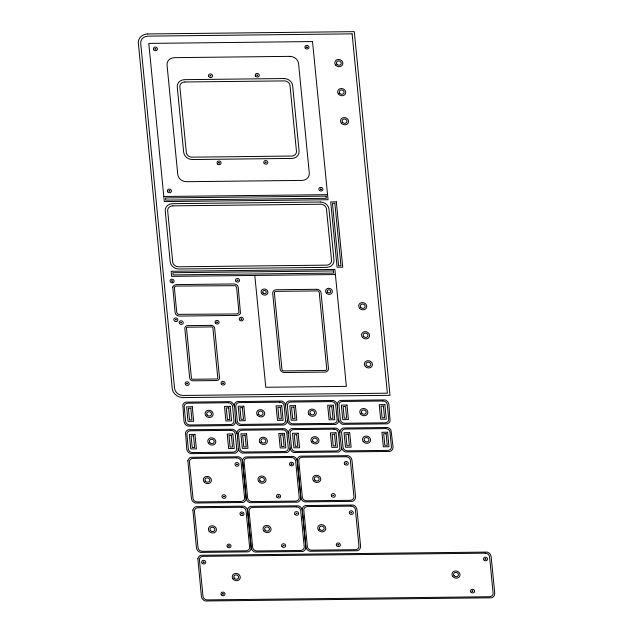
<?xml version="1.0" encoding="UTF-8"?>
<svg xmlns="http://www.w3.org/2000/svg" width="633" height="633" viewBox="0 0 633 633"><rect width="100%" height="100%" fill="white"/><g stroke="black" fill="none" stroke-linecap="round" stroke-linejoin="round"><path stroke-width="0.95" d="M287.184 420.352L286.939 422.203A5.729 5.017 17.5 0 1 284.154 424.996L239.543 425.495A5.729 5.017 17.5 0 1 236.212 422.773L235.611 420.929L234.408 404.36A5.729 5.017 17.5 0 1 237.193 401.567L281.804 401.069A5.729 5.017 17.5 0 1 285.135 403.791L287.793 422.195A5.729 5.017 17.5 0 0 291.117 424.917L335.727 424.419A5.729 5.017 17.5 0 0 338.513 421.625L337.318 405.057L336.709 403.213A5.729 5.017 17.5 0 0 333.385 400.491L288.767 400.99A5.729 5.017 17.5 0 0 285.981 403.783L285.736 405.634M235.611 420.929L235.365 422.781A5.729 5.017 17.5 0 1 232.58 425.566L187.961 426.072A5.729 5.017 17.5 0 1 184.638 423.35L184.029 421.507L182.834 404.93A5.729 5.017 17.5 0 1 185.619 402.145L230.23 401.646A5.729 5.017 17.5 0 1 233.553 404.368L234.163 406.212M289.89 447.942L289.645 449.802A5.729 5.017 17.5 0 1 286.86 452.587L242.249 453.086A5.729 5.017 17.5 0 1 238.926 450.372L238.317 448.52L237.114 431.951A5.729 5.017 17.5 0 1 239.899 429.166L284.518 428.668A5.729 5.017 17.5 0 1 287.841 431.382L290.5 449.794A5.729 5.017 17.5 0 0 293.823 452.508L338.441 452.009A5.729 5.017 17.5 0 0 341.227 449.224L341.472 447.365L339.415 430.804A5.729 5.017 17.5 0 0 336.091 428.09L291.473 428.588A5.729 5.017 17.5 0 0 288.695 431.374L288.45 433.233M238.317 448.52L238.071 450.38A5.729 5.017 17.5 0 1 235.286 453.165L190.675 453.663A5.729 5.017 17.5 0 1 187.344 450.941L186.743 449.098L185.54 432.529A5.729 5.017 17.5 0 1 188.325 429.744L232.936 429.245A5.729 5.017 17.5 0 1 236.267 431.959L236.869 433.811M337.318 405.057L337.563 403.205A5.729 5.017 17.5 0 1 340.34 400.42L384.959 399.914A5.729 5.017 17.5 0 1 388.282 402.635L388.891 404.479L390.094 421.056A5.729 5.017 17.5 0 1 387.309 423.841L342.69 424.339A5.729 5.017 17.5 0 1 339.367 421.618L338.758 419.774M340.024 432.655L340.269 430.796A5.729 5.017 17.5 0 1 343.054 428.011L387.665 427.512A5.729 5.017 17.5 0 1 390.988 430.234L393.046 446.787L392.8 448.647A5.729 5.017 17.5 0 1 390.015 451.432L345.404 451.93A5.729 5.017 17.5 0 1 342.073 449.216L341.472 447.365M163.805 196.491L327.554 194.663M335.395 274.54L171.646 276.376L171.147 271.288L334.897 269.46L346.378 386.375L265.789 387.277L254.806 275.442M180.84 322.537L181.608 322.688L180.84 322.537M169.011 190.81L169.786 190.968L169.011 190.81M223.584 496.462L224.351 496.628L223.584 496.462M228.616 545.844L229.383 546.01L228.616 545.844M278.211 496.098L278.979 496.272L278.211 496.098M283.244 545.48L284.011 545.646L283.244 545.48M332.926 495.322L333.694 495.497L332.926 495.322M337.959 544.704L338.726 544.871L337.959 544.704M472.194 591.016L472.97 591.182L472.226 590.929M186.482 328.131L191.475 378.487A1.63 1.432 17.5 0 0 192.424 379.254L217.024 378.985A1.63 1.432 17.5 0 0 217.815 378.186L212.862 327.696A1.63 1.432 17.5 0 0 211.913 326.921L187.313 327.198A1.63 1.432 17.5 0 0 186.513 327.997L186.482 328.131M187.874 460.784L191.403 498.464L192.005 500.307A5.729 5.017 17.5 0 0 195.336 503.021L243.175 502.491A5.729 5.017 17.5 0 0 245.952 499.706L246.197 497.847L242.621 461.346L242.012 459.503A5.729 5.017 17.5 0 0 238.688 456.781L190.85 457.319A5.729 5.017 17.5 0 0 188.064 460.104L187.874 460.784M192.907 510.158L196.428 547.838L197.037 549.681A5.729 5.017 17.5 0 0 200.368 552.403L248.199 551.865A5.729 5.017 17.5 0 0 250.984 549.08L251.23 547.229L247.645 510.728L247.044 508.877A5.729 5.017 17.5 0 0 243.713 506.163L195.874 506.693A5.729 5.017 17.5 0 0 193.097 509.486L192.907 510.158M197.876 558.749L201.397 596.421L202.006 598.272A5.729 5.017 17.5 0 0 205.329 600.986L491.706 597.789A5.729 5.017 17.5 0 0 494.492 594.996L494.737 593.145L491.153 556.644L490.543 554.801A5.729 5.017 17.5 0 0 487.22 552.079L200.843 555.283A5.729 5.017 17.5 0 0 198.058 558.069L197.876 558.749M216.7 322.126L217.467 322.292L216.7 322.126M222.689 383.123L223.457 383.297L222.689 383.123M240.951 318.937L241.727 319.111L240.951 318.937M256.879 75.121L257.647 75.295L256.903 75.034M242.502 460.42L246.031 498.1L246.633 499.943A5.729 5.017 17.5 0 0 249.964 502.665L297.795 502.127A5.729 5.017 17.5 0 0 300.58 499.342L300.825 497.483L297.249 460.982L296.64 459.139A5.729 5.017 17.5 0 0 293.308 456.417L245.477 456.955A5.729 5.017 17.5 0 0 242.692 459.74L242.502 460.42M247.535 509.802L251.056 547.474L251.665 549.325A5.729 5.017 17.5 0 0 254.988 552.039L302.827 551.509A5.729 5.017 17.5 0 0 305.612 548.716L305.858 546.865L302.273 510.364L301.664 508.521A5.729 5.017 17.5 0 0 298.341 505.799L250.502 506.337A5.729 5.017 17.5 0 0 247.725 509.122L247.535 509.802M274.366 292.786L282.001 369.751A2.453 2.144 17.5 0 0 283.426 370.914L325.568 370.44A2.453 2.144 17.5 0 0 326.755 369.253L319.182 292.066A2.453 2.144 17.5 0 0 317.758 290.903L275.616 291.37A2.453 2.144 17.5 0 0 274.429 292.565L274.366 292.786M306.546 47.087L307.314 47.253L306.546 47.087M297.217 459.645L300.746 497.324L301.355 499.168A5.729 5.017 17.5 0 0 304.679 501.89L352.518 501.352A5.729 5.017 17.5 0 0 355.303 498.567L355.54 496.707L351.964 460.215L351.355 458.363A5.729 5.017 17.5 0 0 348.031 455.649L300.192 456.179A5.729 5.017 17.5 0 0 297.407 458.965L297.217 459.645M302.25 509.027L305.779 546.698L306.38 548.55A5.729 5.017 17.5 0 0 309.711 551.264L357.542 550.734A5.729 5.017 17.5 0 0 360.327 547.949L360.573 546.089L356.988 509.589L356.387 507.745A5.729 5.017 17.5 0 0 353.056 505.023L305.225 505.561A5.729 5.017 17.5 0 0 302.439 508.346L302.25 509.027M175.452 319.665L176.219 319.839L175.452 319.665M222.579 593.841L223.346 594.015L222.579 593.841M172.762 287.065L175.167 312.868L175.863 314.49L177.454 315.669L179.511 316.081L236.956 315.432L239.337 314.728L240.477 313.382L238.214 287.176L237.51 285.554L235.919 284.375L233.862 283.964L176.417 284.605L174.035 285.309L172.762 287.065M174.368 287.414L176.765 312.749L178.071 314.364L236.718 313.976L238.95 312.789L236.607 287.295L235.302 285.681L176.654 286.061L175.064 286.496L174.368 287.414M171.654 280.925L172.413 281.115L171.654 280.925M210.14 75.628L210.9 75.825L210.14 75.628M265.433 162.238L266.192 162.452L265.472 162.159M203.335 562.041L204.087 562.262L203.335 562.041M237.161 280.174L237.913 280.403L237.161 280.174M320.496 189.077L321.248 189.314L320.496 189.077M218.701 162.744L219.445 162.99L218.701 162.744M186.838 383.479L187.582 383.733L186.838 383.479M155.093 48.717L155.821 49.01L155.093 48.717M236.584 464.266L237.312 464.567L236.584 464.266M241.616 513.64L242.344 513.941L241.616 513.64M291.212 463.902L291.94 464.203L291.212 463.902M296.244 513.284L296.972 513.577L296.244 513.284M345.927 463.127L346.655 463.427L345.974 463.055M350.959 512.508L351.687 512.809L350.959 512.508M485.202 558.812L485.93 559.113L485.202 558.812M176.528 321.501L176.014 321.572A2.041 1.788 17.5 0 1 173.933 319.008A2.041 1.788 17.5 0 1 177.264 318.573A2.041 1.788 17.5 0 1 176.528 321.501M172.667 282.785L172.144 282.832A2.041 1.788 17.5 0 1 170.158 280.221A2.041 1.788 17.5 0 1 173.513 279.881A2.041 1.788 17.5 0 1 172.667 282.785M147.766 33.96L146.484 34.047A10.634 9.321 17.5 0 0 138.263 42.284L172.35 389.556A10.634 9.321 17.5 0 0 182.169 397.587L390.015 395.332L354.314 31.65L147.766 33.96M184.915 81.974L184.124 82.029A5.555 4.866 17.5 0 0 179.827 86.333L186.371 152.972A5.555 4.866 17.5 0 0 191.498 157.166L292.209 156.042A5.555 4.866 17.5 0 0 296.505 151.746L289.969 85.099A5.555 4.866 17.5 0 0 284.834 80.905L184.915 81.974M172.864 205.844L172.057 205.899A5.721 5.009 17.5 0 0 167.634 210.322L172.754 262.481A5.721 5.009 17.5 0 0 178.031 266.802L327.142 265.132A5.721 5.009 17.5 0 0 331.565 260.709L326.446 208.55A5.721 5.009 17.5 0 0 321.168 204.23L172.864 205.844M352.114 33.858L148.059 36.136A8.174 7.169 17.5 0 0 140.716 43.487L174.558 388.298A8.174 7.169 17.5 0 0 183.333 395.467L387.38 393.188L352.114 33.858M312.528 41.564L148.779 43.4L164.303 201.579L328.052 199.743L312.528 41.564M289.779 56.361L174.376 57.65A8.174 7.169 17.5 0 0 167.033 65.001L177.778 174.526A8.174 7.169 17.5 0 0 186.553 181.703L301.957 180.405A8.174 7.169 17.5 0 0 309.3 173.054L298.554 63.537A8.174 7.169 17.5 0 0 289.779 56.361M283.885 78.539L184.607 79.655A8.174 7.169 17.5 0 0 177.256 87.006L183.673 152.363A8.174 7.169 17.5 0 0 192.448 159.532L291.726 158.424A8.174 7.169 17.5 0 0 299.077 151.073L292.66 85.716A8.174 7.169 17.5 0 0 283.885 78.539M326.09 196.135L165.553 197.923L165.767 200.107L326.304 198.311L326.09 196.135M320.211 202.014L172.572 203.668A8.174 7.169 17.5 0 0 165.229 211.018L170.214 261.848A8.174 7.169 17.5 0 0 178.989 269.017L326.628 267.371A8.174 7.169 17.5 0 0 333.971 260.021L328.986 209.183A8.174 7.169 17.5 0 0 320.211 202.014M336.329 201.832L330.687 201.895L337.104 267.253L342.746 267.189L336.329 201.832M334.857 203.304L332.444 203.328L338.568 265.781L340.989 265.757L334.857 203.304M333.433 270.932L172.896 272.72L173.11 274.904L333.646 273.108L333.433 270.932M316.674 289.289L276.384 289.74A4.091 3.584 17.5 0 0 272.712 293.419L280.118 368.936A4.091 3.584 17.5 0 0 284.51 372.528L324.8 372.077A4.091 3.584 17.5 0 0 328.472 368.398L321.066 292.873A4.091 3.584 17.5 0 0 316.674 289.289M211.145 325.362L187.772 325.623A3.268 2.864 17.5 0 0 184.836 328.567L189.678 377.948A3.268 2.864 17.5 0 0 193.192 380.813L216.557 380.552A3.268 2.864 17.5 0 0 219.501 377.616L214.65 328.234A3.268 2.864 17.5 0 0 211.145 325.362M228.173 402.738L187.882 403.189A4.091 3.584 17.5 0 0 184.211 406.869L185.635 421.388A4.091 3.584 17.5 0 0 190.019 424.972L230.309 424.521A4.091 3.584 17.5 0 0 233.988 420.85L232.564 406.323A4.091 3.584 17.5 0 0 228.173 402.738M279.754 402.161L239.456 402.612A4.091 3.584 17.5 0 0 235.785 406.291L237.209 420.81A4.091 3.584 17.5 0 0 241.592 424.403L281.891 423.952A4.091 3.584 17.5 0 0 285.562 420.272L284.138 405.745A4.091 3.584 17.5 0 0 279.754 402.161M331.328 401.583L291.03 402.034A4.091 3.584 17.5 0 0 287.358 405.713L288.783 420.233A4.091 3.584 17.5 0 0 293.174 423.825L333.464 423.374A4.091 3.584 17.5 0 0 337.136 419.695L335.712 405.175A4.091 3.584 17.5 0 0 331.328 401.583M382.902 401.013L342.611 401.457A4.091 3.584 17.5 0 0 338.94 405.136L340.364 419.663A4.091 3.584 17.5 0 0 344.748 423.248L385.038 422.797A4.091 3.584 17.5 0 0 388.717 419.117L387.285 404.598A4.091 3.584 17.5 0 0 382.902 401.013M192.266 406.774L186.624 406.837L188.048 421.364L193.69 421.301L192.266 406.774M230.143 406.354L224.501 406.418L225.926 420.937L231.567 420.874L230.143 406.354M243.84 406.196L238.198 406.259L239.63 420.787L245.272 420.723L243.84 406.196M281.717 405.777L276.075 405.84L277.507 420.359L283.141 420.296L281.717 405.777M295.421 405.626L289.779 405.69L291.204 420.209L296.845 420.146L295.421 405.626M333.298 405.199L327.657 405.262L329.081 419.79L334.722 419.726L333.298 405.199M346.995 405.049L341.353 405.112L342.777 419.632L348.419 419.568L346.995 405.049M384.872 404.622L379.23 404.685L380.655 419.212L386.296 419.149L384.872 404.622M190.794 408.245L188.381 408.277L189.52 419.893L191.941 419.869L190.794 408.245M228.671 407.826L226.258 407.85L227.397 419.465L229.811 419.442L228.671 407.826M242.376 407.668L239.954 407.699L241.094 419.315L243.515 419.291L242.376 407.668M280.253 407.248L277.832 407.272L278.971 418.896L281.392 418.864L280.253 407.248M293.949 407.09L291.528 407.122L292.675 418.737L295.089 418.714L293.949 407.09M331.827 406.671L329.405 406.695L330.553 418.318L332.966 418.286L331.827 406.671M345.523 406.513L343.11 406.544L344.249 418.16L346.662 418.136L345.523 406.513M383.4 406.093L380.987 406.117L382.126 417.74L384.54 417.709L383.4 406.093M230.887 430.337L190.588 430.788A4.091 3.584 17.5 0 0 186.917 434.46L188.341 448.987A4.091 3.584 17.5 0 0 192.725 452.571L233.023 452.12A4.091 3.584 17.5 0 0 236.695 448.441L235.27 433.921A4.091 3.584 17.5 0 0 230.887 430.337M282.46 429.76L242.162 430.211A4.091 3.584 17.5 0 0 238.491 433.882L239.915 448.409A4.091 3.584 17.5 0 0 244.306 451.994L284.597 451.543A4.091 3.584 17.5 0 0 288.268 447.871L286.844 433.344A4.091 3.584 17.5 0 0 282.46 429.76M334.034 429.182L293.744 429.633A4.091 3.584 17.5 0 0 290.072 433.304L291.496 447.832A4.091 3.584 17.5 0 0 295.88 451.416L336.17 450.965A4.091 3.584 17.5 0 0 339.85 447.294L338.418 432.766A4.091 3.584 17.5 0 0 334.034 429.182M385.608 428.604L345.317 429.055A4.091 3.584 17.5 0 0 341.646 432.735L343.07 447.254A4.091 3.584 17.5 0 0 347.454 450.838L387.752 450.387A4.091 3.584 17.5 0 0 391.423 446.716L389.999 432.189A4.091 3.584 17.5 0 0 385.608 428.604M194.972 434.373L189.33 434.436L190.762 448.955L196.404 448.892L194.972 434.373M232.849 433.945L227.207 434.009L228.64 448.536L234.273 448.473L232.849 433.945M246.554 433.795L240.912 433.858L242.336 448.378L247.978 448.314L246.554 433.795M284.431 433.368L278.789 433.431L280.213 447.958L285.855 447.895L284.431 433.368M298.127 433.217L292.486 433.281L293.91 447.808L299.551 447.745L298.127 433.217M336.004 432.798L330.363 432.853L331.787 447.381L337.429 447.317L336.004 432.798M349.701 432.64L344.059 432.703L345.491 447.23L351.133 447.167L349.701 432.64M387.578 432.22L381.936 432.284L383.361 446.803L389.002 446.74L387.578 432.22M193.508 435.844L191.087 435.868L192.226 447.491L194.648 447.46L193.508 435.844M231.385 435.417L228.964 435.449L230.103 447.064L232.525 447.04L231.385 435.417M245.082 435.267L242.661 435.29L243.808 446.914L246.221 446.882L245.082 435.267M282.959 434.839L280.538 434.871L281.685 446.487L284.098 446.463L282.959 434.839M296.655 434.689L294.242 434.713L295.382 446.336L297.795 446.305L296.655 434.689M334.533 434.262L332.119 434.293L333.259 445.909L335.672 445.885L334.533 434.262M348.237 434.111L345.816 434.135L346.955 445.759L349.376 445.727L348.237 434.111M386.114 433.684L383.693 433.716L384.832 445.331L387.254 445.308L386.114 433.684M236.631 457.873L193.112 458.363A4.091 3.584 17.5 0 0 189.441 462.035L193.002 498.345A4.091 3.584 17.5 0 0 197.385 501.929L240.904 501.447A4.091 3.584 17.5 0 0 244.575 497.767L241.015 461.465A4.091 3.584 17.5 0 0 236.631 457.873M345.974 456.741L302.455 457.224A4.091 3.584 17.5 0 0 298.784 460.903L302.345 497.214A4.091 3.584 17.5 0 0 306.736 500.798L350.247 500.307A4.091 3.584 17.5 0 0 353.926 496.636L350.358 460.326A4.091 3.584 17.5 0 0 345.974 456.741M291.259 457.517L247.74 457.999A4.091 3.584 17.5 0 0 244.069 461.679L247.63 497.981A4.091 3.584 17.5 0 0 252.013 501.573L295.532 501.083A4.091 3.584 17.5 0 0 299.203 497.411L295.643 461.101A4.091 3.584 17.5 0 0 291.259 457.517M241.664 507.255L198.145 507.737A4.091 3.584 17.5 0 0 194.473 511.417L198.034 547.727A4.091 3.584 17.5 0 0 202.418 551.311L245.936 550.821A4.091 3.584 17.5 0 0 249.608 547.149L246.047 510.839A4.091 3.584 17.5 0 0 241.664 507.255M351.006 506.115L307.488 506.606A4.091 3.584 17.5 0 0 303.816 510.277L307.377 546.588A4.091 3.584 17.5 0 0 311.76 550.172L355.279 549.689A4.091 3.584 17.5 0 0 358.951 546.01L355.39 509.7A4.091 3.584 17.5 0 0 351.006 506.115M296.291 506.891L252.773 507.381A4.091 3.584 17.5 0 0 249.093 511.053L252.662 547.363A4.091 3.584 17.5 0 0 257.045 550.947L300.564 550.465A4.091 3.584 17.5 0 0 304.236 546.785L300.675 510.475A4.091 3.584 17.5 0 0 296.291 506.891M485.171 553.171L203.106 556.328A4.091 3.584 17.5 0 0 199.435 559.999L203.003 596.31A4.091 3.584 17.5 0 0 207.387 599.894L489.444 596.745A4.091 3.584 17.5 0 0 493.115 593.066L489.554 556.755A4.091 3.584 17.5 0 0 485.171 553.171M308.833 414.417A4.091 3.584 17.5 0 0 315.835 414.623A4.091 3.584 17.5 0 0 312.077 409.076A4.091 3.584 17.5 0 0 308.833 414.417M310.21 413.721A2.437 2.136 17.5 0 0 314.387 413.847A2.437 2.136 17.5 0 0 312.148 410.54A2.437 2.136 17.5 0 0 310.21 413.721M257.259 414.987A4.091 3.584 17.5 0 0 264.262 415.201A4.091 3.584 17.5 0 0 260.503 409.654A4.091 3.584 17.5 0 0 257.259 414.987M258.636 414.299A2.437 2.136 17.5 0 0 262.814 414.425A2.437 2.136 17.5 0 0 260.574 411.118A2.437 2.136 17.5 0 0 258.636 414.299M363.682 336.495A2.437 2.136 17.5 0 0 367.813 336.202A2.437 2.136 17.5 0 0 365.194 333.108A2.437 2.136 17.5 0 0 363.682 336.495M335.664 65.104A4.091 3.584 17.5 0 0 342.595 64.685A4.091 3.584 17.5 0 0 338.267 59.462A4.091 3.584 17.5 0 0 335.664 65.104M336.946 64.289A2.437 2.136 17.5 0 0 341.084 64.036A2.437 2.136 17.5 0 0 338.505 60.918A2.437 2.136 17.5 0 0 336.946 64.289M362.408 337.326A4.091 3.584 17.5 0 0 369.332 336.835A4.091 3.584 17.5 0 0 364.948 331.652A4.091 3.584 17.5 0 0 362.408 337.326M341.234 123.031A4.091 3.584 17.5 0 0 348.213 122.96A4.091 3.584 17.5 0 0 344.194 117.548A4.091 3.584 17.5 0 0 341.234 123.031M342.572 122.28A2.437 2.136 17.5 0 0 346.734 122.24A2.437 2.136 17.5 0 0 344.336 119.012A2.437 2.136 17.5 0 0 342.572 122.28M338.291 93.858A4.091 3.584 17.5 0 0 345.294 94.032A4.091 3.584 17.5 0 0 341.496 88.501A4.091 3.584 17.5 0 0 338.291 93.858M339.668 93.162A2.437 2.136 17.5 0 0 343.838 93.265A2.437 2.136 17.5 0 0 341.575 89.965A2.437 2.136 17.5 0 0 339.668 93.162M360.818 307.44A2.437 2.136 17.5 0 0 364.956 307.171A2.437 2.136 17.5 0 0 362.353 304.062A2.437 2.136 17.5 0 0 360.818 307.44M366.586 365.605A2.437 2.136 17.5 0 0 370.693 365.186A2.437 2.136 17.5 0 0 367.963 362.163A2.437 2.136 17.5 0 0 366.586 365.605M359.544 308.263A4.091 3.584 17.5 0 0 366.475 307.804A4.091 3.584 17.5 0 0 362.116 302.598A4.091 3.584 17.5 0 0 359.544 308.263M365.352 366.475A4.091 3.584 17.5 0 0 372.236 365.771A4.091 3.584 17.5 0 0 367.654 360.707A4.091 3.584 17.5 0 0 365.352 366.475M209.768 442.475A2.437 2.136 17.5 0 0 213.946 442.602A2.437 2.136 17.5 0 0 211.707 439.286A2.437 2.136 17.5 0 0 209.768 442.475M208.392 443.163A4.091 3.584 17.5 0 0 215.394 443.369A4.091 3.584 17.5 0 0 211.636 437.822A4.091 3.584 17.5 0 0 208.392 443.163M261.342 441.897A2.437 2.136 17.5 0 0 265.52 442.024A2.437 2.136 17.5 0 0 263.281 438.709A2.437 2.136 17.5 0 0 261.342 441.897M259.965 442.586A4.091 3.584 17.5 0 0 266.968 442.799A4.091 3.584 17.5 0 0 263.209 437.245A4.091 3.584 17.5 0 0 259.965 442.586M312.924 441.32A2.437 2.136 17.5 0 0 317.093 441.446A2.437 2.136 17.5 0 0 314.854 438.131A2.437 2.136 17.5 0 0 312.924 441.32M311.547 442.008A4.091 3.584 17.5 0 0 318.541 442.222A4.091 3.584 17.5 0 0 314.783 436.667A4.091 3.584 17.5 0 0 311.547 442.008M360.414 413.84A4.091 3.584 17.5 0 0 367.409 414.045A4.091 3.584 17.5 0 0 363.651 408.499A4.091 3.584 17.5 0 0 360.414 413.84M361.791 413.151A2.437 2.136 17.5 0 0 365.961 413.27A2.437 2.136 17.5 0 0 363.722 409.962A2.437 2.136 17.5 0 0 361.791 413.151M227.35 546.857A2.041 1.788 17.5 0 0 230.839 546.801A2.041 1.788 17.5 0 0 228.814 544.111A2.041 1.788 17.5 0 0 227.35 546.857M240.405 514.827A2.041 1.788 17.5 0 0 243.871 514.566A2.041 1.788 17.5 0 0 241.664 511.986A2.041 1.788 17.5 0 0 240.405 514.827M210.472 530.541A2.437 2.136 17.5 0 0 214.627 530.407A2.437 2.136 17.5 0 0 212.15 527.226A2.437 2.136 17.5 0 0 210.472 530.541M209.159 531.316A4.091 3.584 17.5 0 0 216.122 531.087A4.091 3.584 17.5 0 0 211.968 525.762A4.091 3.584 17.5 0 0 209.159 531.316M331.66 496.343A2.041 1.788 17.5 0 0 335.15 496.288A2.041 1.788 17.5 0 0 333.124 493.598A2.041 1.788 17.5 0 0 331.66 496.343M344.724 464.313A2.041 1.788 17.5 0 0 348.182 464.052A2.041 1.788 17.5 0 0 345.974 461.465A2.041 1.788 17.5 0 0 344.724 464.313M313.477 480.803A4.091 3.584 17.5 0 0 320.433 480.574A4.091 3.584 17.5 0 0 316.278 475.248A4.091 3.584 17.5 0 0 313.477 480.803M314.791 480.028A2.437 2.136 17.5 0 0 318.937 479.893A2.437 2.136 17.5 0 0 316.46 476.712A2.437 2.136 17.5 0 0 314.791 480.028M276.945 497.119A2.041 1.788 17.5 0 0 280.435 497.063A2.041 1.788 17.5 0 0 278.409 494.373A2.041 1.788 17.5 0 0 276.945 497.119M290.009 465.089A2.041 1.788 17.5 0 0 293.467 464.828A2.041 1.788 17.5 0 0 291.259 462.24A2.041 1.788 17.5 0 0 290.009 465.089M258.755 481.578A4.091 3.584 17.5 0 0 265.718 481.349A4.091 3.584 17.5 0 0 261.564 476.024A4.091 3.584 17.5 0 0 258.755 481.578M260.068 480.803A2.437 2.136 17.5 0 0 264.222 480.661A2.437 2.136 17.5 0 0 261.745 477.488A2.437 2.136 17.5 0 0 260.068 480.803M222.318 497.483A2.041 1.788 17.5 0 0 225.807 497.427A2.041 1.788 17.5 0 0 223.781 494.729A2.041 1.788 17.5 0 0 222.318 497.483M235.381 465.445A2.041 1.788 17.5 0 0 238.839 465.192A2.041 1.788 17.5 0 0 236.631 462.604A2.041 1.788 17.5 0 0 235.381 465.445M204.127 481.942A4.091 3.584 17.5 0 0 211.09 481.713A4.091 3.584 17.5 0 0 206.936 476.38A4.091 3.584 17.5 0 0 204.127 481.942M205.44 481.159A2.437 2.136 17.5 0 0 209.594 481.025A2.437 2.136 17.5 0 0 207.118 477.844A2.437 2.136 17.5 0 0 205.44 481.159M336.693 545.725A2.041 1.788 17.5 0 0 340.182 545.67A2.041 1.788 17.5 0 0 338.157 542.972A2.041 1.788 17.5 0 0 336.693 545.725M349.748 513.687A2.041 1.788 17.5 0 0 353.214 513.434A2.041 1.788 17.5 0 0 351.006 510.847A2.041 1.788 17.5 0 0 349.748 513.687M318.502 530.185A4.091 3.584 17.5 0 0 325.465 529.956A4.091 3.584 17.5 0 0 321.311 524.622A4.091 3.584 17.5 0 0 318.502 530.185M319.815 529.402A2.437 2.136 17.5 0 0 323.969 529.267A2.437 2.136 17.5 0 0 321.493 526.086A2.437 2.136 17.5 0 0 319.815 529.402M281.978 546.501A2.041 1.788 17.5 0 0 285.467 546.445A2.041 1.788 17.5 0 0 283.434 543.747A2.041 1.788 17.5 0 0 281.978 546.501M295.033 514.463A2.041 1.788 17.5 0 0 298.499 514.21A2.041 1.788 17.5 0 0 296.291 511.622A2.041 1.788 17.5 0 0 295.033 514.463M263.787 530.952A4.091 3.584 17.5 0 0 270.75 530.731A4.091 3.584 17.5 0 0 266.588 525.398A4.091 3.584 17.5 0 0 263.787 530.952M265.1 530.177A2.437 2.136 17.5 0 0 269.254 530.043A2.437 2.136 17.5 0 0 266.778 526.862A2.437 2.136 17.5 0 0 265.1 530.177M205.685 415.565A4.091 3.584 17.5 0 0 212.68 415.778A4.091 3.584 17.5 0 0 208.922 410.231A4.091 3.584 17.5 0 0 205.685 415.565M207.062 414.876A2.437 2.136 17.5 0 0 211.232 415.003A2.437 2.136 17.5 0 0 208.993 411.695A2.437 2.136 17.5 0 0 207.062 414.876M363.12 441.43A4.091 3.584 17.5 0 0 370.123 441.644A4.091 3.584 17.5 0 0 366.365 436.09A4.091 3.584 17.5 0 0 363.12 441.43M364.497 440.742A2.437 2.136 17.5 0 0 368.675 440.869A2.437 2.136 17.5 0 0 366.428 437.561A2.437 2.136 17.5 0 0 364.497 440.742M326.256 292.968A3.434 3.007 17.5 0 0 332.103 292.747A3.434 3.007 17.5 0 0 328.574 288.284A3.434 3.007 17.5 0 0 326.256 292.968M327.562 292.185A1.788 1.567 17.5 0 0 330.6 292.066A1.788 1.567 17.5 0 0 328.772 289.748A1.788 1.567 17.5 0 0 327.562 292.185M261.761 293.665A3.434 3.007 17.5 0 0 267.617 293.498A3.434 3.007 17.5 0 0 264.143 289.004A3.434 3.007 17.5 0 0 261.761 293.665M263.083 292.889A1.788 1.567 17.5 0 0 266.121 292.802A1.788 1.567 17.5 0 0 264.317 290.468A1.788 1.567 17.5 0 0 263.083 292.889M305.28 48.1A2.041 1.788 17.5 0 0 308.769 48.061A2.041 1.788 17.5 0 0 306.752 45.354A2.041 1.788 17.5 0 0 305.28 48.1M319.42 190.359A2.041 1.788 17.5 0 0 322.822 189.821A2.041 1.788 17.5 0 0 320.377 187.408A2.041 1.788 17.5 0 0 319.42 190.359M167.769 191.854A2.041 1.788 17.5 0 0 171.25 191.744A2.041 1.788 17.5 0 0 169.177 189.077A2.041 1.788 17.5 0 0 167.769 191.854M153.89 49.904A2.041 1.788 17.5 0 0 157.348 49.635A2.041 1.788 17.5 0 0 155.14 47.056A2.041 1.788 17.5 0 0 153.89 49.904M255.605 76.134A2.041 1.788 17.5 0 0 259.095 76.095A2.041 1.788 17.5 0 0 257.085 73.388A2.041 1.788 17.5 0 0 255.605 76.134M264.096 163.179A2.041 1.788 17.5 0 0 267.593 163.33A2.041 1.788 17.5 0 0 265.757 160.537A2.041 1.788 17.5 0 0 264.096 163.179M217.617 164.026A2.041 1.788 17.5 0 0 221.02 163.504A2.041 1.788 17.5 0 0 218.583 161.083A2.041 1.788 17.5 0 0 217.617 164.026M208.819 76.593A2.041 1.788 17.5 0 0 212.316 76.68A2.041 1.788 17.5 0 0 210.425 73.911A2.041 1.788 17.5 0 0 208.819 76.593M239.685 319.95A2.041 1.788 17.5 0 0 243.175 319.91A2.041 1.788 17.5 0 0 241.157 317.204A2.041 1.788 17.5 0 0 239.685 319.95M221.415 384.136A2.041 1.788 17.5 0 0 224.905 384.096A2.041 1.788 17.5 0 0 222.895 381.39A2.041 1.788 17.5 0 0 221.415 384.136M185.738 384.745A2.041 1.788 17.5 0 0 189.148 384.263A2.041 1.788 17.5 0 0 186.751 381.818A2.041 1.788 17.5 0 0 185.738 384.745M215.434 323.139A2.041 1.788 17.5 0 0 218.923 323.099A2.041 1.788 17.5 0 0 216.905 320.393A2.041 1.788 17.5 0 0 215.434 323.139M179.606 323.59A2.041 1.788 17.5 0 0 183.087 323.447A2.041 1.788 17.5 0 0 180.975 320.796A2.041 1.788 17.5 0 0 179.606 323.59M235.785 281.076A2.041 1.788 17.5 0 0 239.29 281.313A2.041 1.788 17.5 0 0 237.541 278.48A2.041 1.788 17.5 0 0 235.785 281.076M454.059 575.714A2.437 2.136 17.5 0 0 458.213 575.579A2.437 2.136 17.5 0 0 455.728 572.398A2.437 2.136 17.5 0 0 454.059 575.714M483.992 559.999A2.041 1.788 17.5 0 0 487.45 559.738A2.041 1.788 17.5 0 0 485.242 557.159A2.041 1.788 17.5 0 0 483.992 559.999M470.936 592.037A2.041 1.788 17.5 0 0 474.418 591.982A2.041 1.788 17.5 0 0 472.392 589.283A2.041 1.788 17.5 0 0 470.936 592.037M452.745 576.489A4.091 3.584 17.5 0 0 459.708 576.267A4.091 3.584 17.5 0 0 455.546 570.934A4.091 3.584 17.5 0 0 452.745 576.489M221.305 594.846A2.041 1.788 17.5 0 0 224.794 594.822A2.041 1.788 17.5 0 0 222.8 592.108A2.041 1.788 17.5 0 0 221.305 594.846M201.982 562.974A2.041 1.788 17.5 0 0 205.48 563.148A2.041 1.788 17.5 0 0 203.676 560.34A2.041 1.788 17.5 0 0 201.982 562.974M234.257 578.119A2.437 2.136 17.5 0 0 238.435 578.158A2.437 2.136 17.5 0 0 236.117 574.891A2.437 2.136 17.5 0 0 234.257 578.119M232.904 578.839A4.091 3.584 17.5 0 0 239.891 578.91A4.091 3.584 17.5 0 0 236.006 573.427A4.091 3.584 17.5 0 0 232.904 578.839"/></g></svg>
